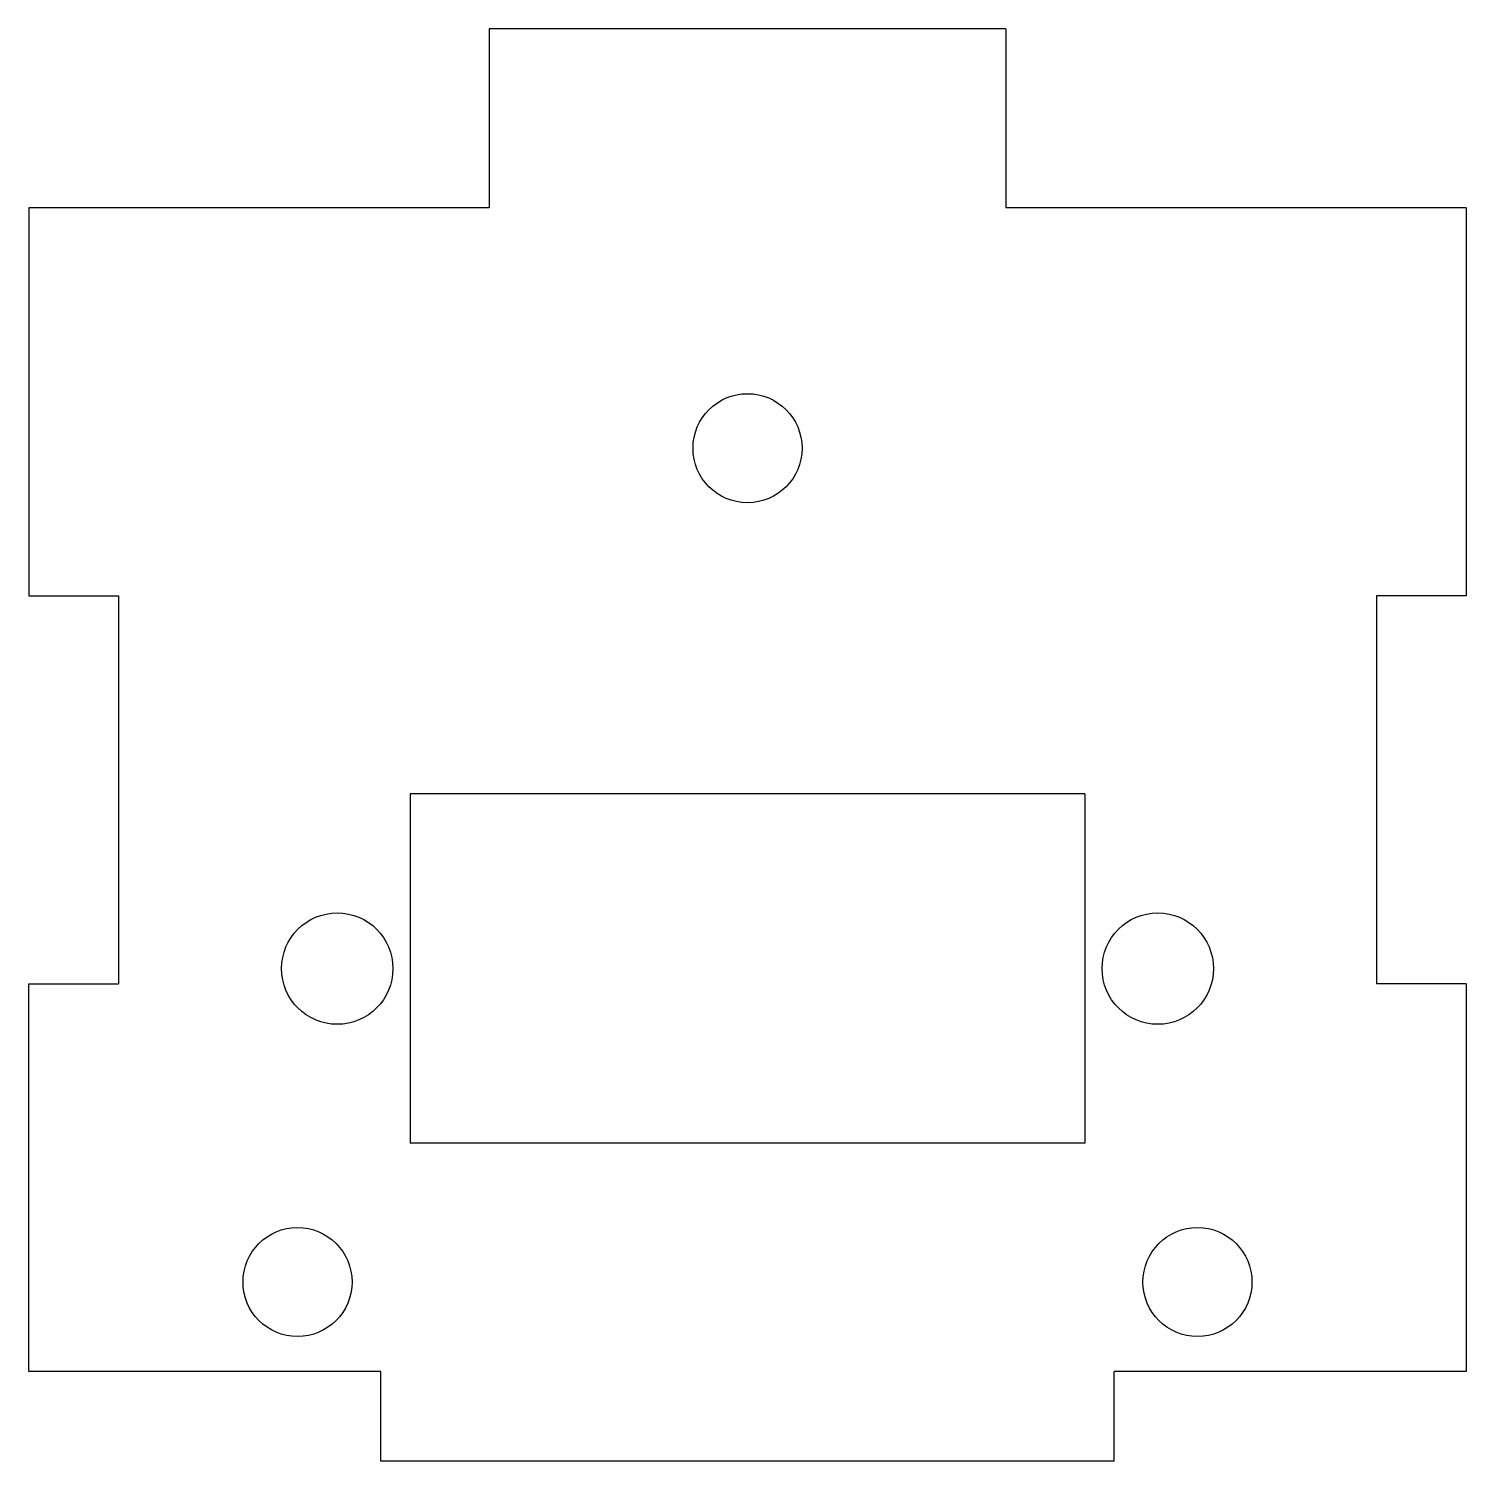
# Model space of a CAD drawing. Extents: x -44.6 to 3.5, y -40.4 to 7.6.
import ezdxf

# ---------------------------------------------------------------- set-up
doc = ezdxf.new("R2010")
doc.units = 0
doc.header["$MEASUREMENT"] = 0
doc.layers.add('VISIBLE', color=7, linetype='CONTINUOUS')

msp = doc.modelspace()

# ---------------------------------------------------------------- linework, layer by layer
at = {"layer": 'VISIBLE'}
for p, q in [((-11.911, 7.57), (-29.203, 7.57)), ((-29.203, 7.57), (-29.203, 1.57)), ((-11.911, 7.57), (-11.911, 1.57)), ((-29.203, 1.57), (-44.625, 1.57)), ((-44.625, 1.57), (-44.625, -11.417)), ((3.51, 1.57), (-11.911, 1.57)), ((3.51, 1.57), (3.51, -11.417)), ((-44.625, -11.417), (-41.625, -11.417)), ((-41.625, -11.417), (-41.625, -24.404)), ((0.51, -11.417), (0.51, -24.404)), ((3.51, -11.417), (0.51, -11.417)), ((-9.257, -18.047), (-31.857, -18.047)), ((-31.857, -18.047), (-31.857, -29.747)), ((-9.257, -18.047), (-9.257, -29.747)), ((-44.625, -24.404), (-41.625, -24.404)), ((-44.625, -37.392), (-44.625, -24.404)), ((3.51, -24.404), (0.51, -24.404)), ((3.51, -24.404), (3.51, -37.392)), ((-9.257, -29.747), (-31.857, -29.747)), ((-32.831, -37.392), (-44.625, -37.392)), ((-32.831, -40.392), (-32.831, -37.392)), ((-8.283, -40.392), (-8.283, -37.392)), ((3.51, -37.392), (-8.283, -37.392)), ((-8.283, -40.392), (-32.831, -40.392))]:
    msp.add_line(p, q, dxfattribs=at)
for centre, radius in [((-20.557, -6.474), 1.825), ((-34.295, -23.897), 1.865), ((-6.819, -23.897), 1.865), ((-35.625, -34.392), 1.825), ((-5.49, -34.392), 1.825)]:
    msp.add_circle(centre, radius, dxfattribs=at)

doc.saveas('drawing.dxf')
